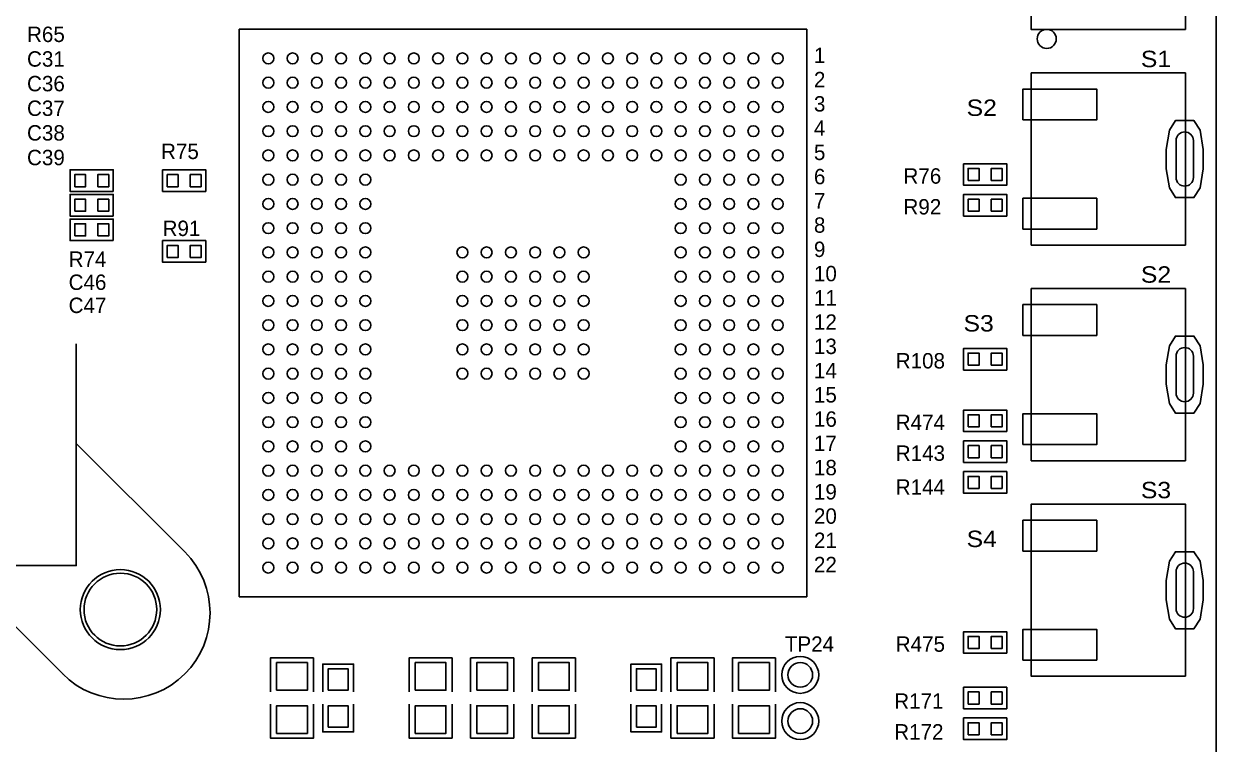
# Model space of a CAD drawing. Extents: x -13981 to 19531, y -9981 to 12034.
# Drawn here: x -3706 to 2100, y 2442 to 5951 of the extents above; entities that cross this region are included whole.
import ezdxf

# ---------------------------------------------------------------- set-up
doc = ezdxf.new("R2010")
doc.units = 0
doc.header["$MEASUREMENT"] = 0
doc.layers.get('0').update_dxf_attribs({"color": 1, "linetype": 'CONTINUOUS'})
doc.layers.add('1', color=3, linetype='CONTINUOUS')

# ---------------------------------------------------------------- blocks, each defined once
blk = doc.blocks.new('FIGURE_CIRCLE')
blk.add_circle((0, 0), 0.5)
blk = doc.blocks.new('FIGURE_SQUARE')
blk.add_lwpolyline([(-0.5, -0.5), (-0.5, 0.5), (0.5, 0.5), (0.5, -0.5)], close=True)
blk = doc.blocks.new('FIGURE_OBLONG')
blk.add_lwpolyline([(-0.5, -0.125), (-0.5, 0.125), (-0.416, 0.375), (-0.25, 0.5), (0.25, 0.5), (0.416, 0.375), (0.5, 0.125), (0.5, -0.125), (0.416, -0.375), (0.25, -0.5), (-0.25, -0.5), (-0.416, -0.375)], close=True)

msp = doc.modelspace()

# ---------------------------------------------------------------- linework, layer by layer
at = {"layer": '1'}
for points in [[(-10500, -2658.0002), (2100, -2658.0002), (2100, 9941.9998), (-10500, 9941.9998)], [(1950, 5922.7078), (1950, 6761.2918), (1200, 6761.2918), (1200, 5922.7078)], [(106.89, 5923.8898), (-2656.89, 5923.8898), (-2656.89, 3160.1098), (106.89, 3160.1098)], [(1950, 4872.7078), (1950, 5711.2918), (1200, 5711.2918), (1200, 4872.7078)], [(-3270, 5134.4998), (-3480, 5134.4998), (-3480, 5239.4998), (-3270, 5239.4998)], [(-3030, 5239.4998), (-2820, 5239.4998), (-2820, 5134.4998), (-3030, 5134.4998)], [(870, 5269.4998), (1080, 5269.4998), (1080, 5164.4998), (870, 5164.4998)], [(-3270, 5014.4998), (-3480, 5014.4998), (-3480, 5119.4998), (-3270, 5119.4998)], [(1080, 5014.4998), (870, 5014.4998), (870, 5119.4998), (1080, 5119.4998)], [(-3270, 4894.4998), (-3480, 4894.4998), (-3480, 4999.4998), (-3270, 4999.4998)], [(-2820, 4789.4998), (-3030, 4789.4998), (-3030, 4894.4998), (-2820, 4894.4998)], [(1950, 3822.7078), (1950, 4661.2918), (1200, 4661.2918), (1200, 3822.7078)], [(1080, 4264.4998), (870, 4264.4998), (870, 4369.4998), (1080, 4369.4998)], [(1080, 3964.4998), (870, 3964.4998), (870, 4069.4998), (1080, 4069.4998)], [(870, 3919.4998), (1080, 3919.4998), (1080, 3814.4998), (870, 3814.4998)], [(870, 3769.4998), (1080, 3769.4998), (1080, 3664.4998), (870, 3664.4998)], [(1950, 2772.7078), (1950, 3611.2918), (1200, 3611.2918), (1200, 2772.7078)], [(1080, 2884.4998), (870, 2884.4998), (870, 2989.4998), (1080, 2989.4998)], [(1080, 2614.4998), (870, 2614.4998), (870, 2719.4998), (1080, 2719.4998)], [(870, 2569.4998), (1080, 2569.4998), (1080, 2464.4998), (870, 2464.4998)]]:
    msp.add_lwpolyline(points, close=True, dxfattribs=at)
for points in [[(1989.048, 5381.9998), (1989.048, 5201.9998, -1), (1905.048, 5201.9998), (1905.048, 5381.9998, -1)], [(1989.048, 4331.9998), (1989.048, 4151.9998, -1), (1905.048, 4151.9998), (1905.048, 4331.9998, -1)], [(1989.048, 3281.9998), (1989.048, 3101.9998, -1), (1905.048, 3101.9998), (1905.048, 3281.9998, -1)], [(165, 2779.4998, 1), (-15, 2779.4998, 1)], [(165, 2554.4998, 1), (-15, 2554.4998, 1)]]:
    msp.add_lwpolyline(points, format="xyb", close=True, dxfattribs=at)
for points in [[(-3450, 4391.9998), (-3450, 3311.9998), (-6120, 3311.9998)], [(-2922.132, 3378.1018), (-3450.339, 3906.3088)], [(-3516.102, 2784.1318), (-4044.309, 3312.3388)], [(-2505, 2696.9998), (-2505, 2861.9998), (-2295, 2861.9998)], [(-2295, 2861.9998), (-2295, 2696.9998)], [(-1830, 2696.9998), (-1830, 2861.9998), (-1620, 2861.9998)], [(-1620, 2861.9998), (-1620, 2696.9998)], [(-1530, 2696.9998), (-1530, 2861.9998), (-1320, 2861.9998)], [(-1320, 2861.9998), (-1320, 2696.9998)], [(-1230, 2696.9998), (-1230, 2861.9998), (-1020, 2861.9998)], [(-1020, 2861.9998), (-1020, 2696.9998)], [(-555, 2696.9998), (-555, 2861.9998), (-345, 2861.9998)], [(-345, 2861.9998), (-345, 2696.9998)], [(-255, 2696.9998), (-255, 2861.9998), (-45, 2861.9998)], [(-45, 2861.9998), (-45, 2696.9998)], [(-2250, 2696.9998), (-2250, 2831.9998), (-2100, 2831.9998), (-2100, 2696.9998)], [(-750, 2696.9998), (-750, 2831.9998), (-600, 2831.9998), (-600, 2696.9998)], [(-2295, 2636.9998), (-2295, 2471.9998), (-2310, 2471.9998), (-2505, 2471.9998), (-2505, 2636.9998)], [(-2100, 2636.9998), (-2100, 2501.9998), (-2250, 2501.9998), (-2250, 2636.9998)], [(-1620, 2636.9998), (-1620, 2471.9998), (-1635, 2471.9998), (-1830, 2471.9998), (-1830, 2636.9998)], [(-1320, 2636.9998), (-1320, 2471.9998), (-1335, 2471.9998), (-1530, 2471.9998), (-1530, 2636.9998)], [(-1020, 2636.9998), (-1020, 2471.9998), (-1035, 2471.9998), (-1230, 2471.9998), (-1230, 2636.9998)], [(-600, 2636.9998), (-600, 2501.9998), (-750, 2501.9998), (-750, 2636.9998)], [(-345, 2636.9998), (-345, 2471.9998), (-360, 2471.9998), (-555, 2471.9998), (-555, 2636.9998)], [(-45, 2636.9998), (-45, 2471.9998), (-60, 2471.9998), (-255, 2471.9998), (-255, 2636.9998)]]:
    msp.add_lwpolyline(points, dxfattribs=at)
for points in [[(-3516.228, 2784.0027, 0.999999), (-2922.0029, 3378.2278)], [(-3516.228, 2784.003, 0.0005), (-3515.634, 2783.409)]]:
    msp.add_lwpolyline(points, format="xyb", dxfattribs=at)

# ---------------------------------------------------------------- block references
for name, p, xscale, yscale in [('FIGURE_CIRCLE', (1275, 5877.2398), 93, 93), ('FIGURE_CIRCLE', (1275, 5877.2398), 93, 93), ('FIGURE_CIRCLE', (-2515.17, 5782.1698), 53.16, 53.16), ('FIGURE_CIRCLE', (-2397.06, 5782.1698), 53.16, 53.16), ('FIGURE_CIRCLE', (-2278.95, 5782.1698), 53.16, 53.16), ('FIGURE_CIRCLE', (-2160.84, 5782.1698), 53.16, 53.16), ('FIGURE_CIRCLE', (-2042.73, 5782.1698), 53.16, 53.16), ('FIGURE_CIRCLE', (-1924.62, 5782.1698), 53.16, 53.16), ('FIGURE_CIRCLE', (-1806.51, 5782.1698), 53.16, 53.16), ('FIGURE_CIRCLE', (-1688.4, 5782.1698), 53.16, 53.16), ('FIGURE_CIRCLE', (-1570.29, 5782.1698), 53.16, 53.16), ('FIGURE_CIRCLE', (-1452.18, 5782.1698), 53.16, 53.16), ('FIGURE_CIRCLE', (-1334.07, 5782.1698), 53.16, 53.16), ('FIGURE_CIRCLE', (-1215.93, 5782.1698), 53.16, 53.16), ('FIGURE_CIRCLE', (-1097.82, 5782.1698), 53.16, 53.16), ('FIGURE_CIRCLE', (-979.71, 5782.1698), 53.16, 53.16), ('FIGURE_CIRCLE', (-861.6, 5782.1698), 53.16, 53.16), ('FIGURE_CIRCLE', (-743.49, 5782.1698), 53.16, 53.16), ('FIGURE_CIRCLE', (-625.38, 5782.1698), 53.16, 53.16), ('FIGURE_CIRCLE', (-507.27, 5782.1698), 53.16, 53.16), ('FIGURE_CIRCLE', (-389.16, 5782.1698), 53.16, 53.16), ('FIGURE_CIRCLE', (-271.05, 5782.1698), 53.16, 53.16), ('FIGURE_CIRCLE', (-152.94, 5782.1698), 53.16, 53.16), ('FIGURE_CIRCLE', (-34.83, 5782.1698), 53.16, 53.16), ('FIGURE_CIRCLE', (-2515.17, 5664.0598), 53.16, 53.16), ('FIGURE_CIRCLE', (-2397.06, 5664.0598), 53.16, 53.16), ('FIGURE_CIRCLE', (-2278.95, 5664.0598), 53.16, 53.16), ('FIGURE_CIRCLE', (-2160.84, 5664.0598), 53.16, 53.16), ('FIGURE_CIRCLE', (-2042.73, 5664.0598), 53.16, 53.16), ('FIGURE_CIRCLE', (-1924.62, 5664.0598), 53.16, 53.16), ('FIGURE_CIRCLE', (-1806.51, 5664.0598), 53.16, 53.16), ('FIGURE_CIRCLE', (-1688.4, 5664.0598), 53.16, 53.16), ('FIGURE_CIRCLE', (-1570.29, 5664.0598), 53.16, 53.16), ('FIGURE_CIRCLE', (-1452.18, 5664.0598), 53.16, 53.16), ('FIGURE_CIRCLE', (-1334.07, 5664.0598), 53.16, 53.16), ('FIGURE_CIRCLE', (-1215.93, 5664.0598), 53.16, 53.16), ('FIGURE_CIRCLE', (-1097.82, 5664.0598), 53.16, 53.16), ('FIGURE_CIRCLE', (-979.71, 5664.0598), 53.16, 53.16), ('FIGURE_CIRCLE', (-861.6, 5664.0598), 53.16, 53.16), ('FIGURE_CIRCLE', (-743.49, 5664.0598), 53.16, 53.16), ('FIGURE_CIRCLE', (-625.38, 5664.0598), 53.16, 53.16), ('FIGURE_CIRCLE', (-507.27, 5664.0598), 53.16, 53.16), ('FIGURE_CIRCLE', (-389.16, 5664.0598), 53.16, 53.16), ('FIGURE_CIRCLE', (-271.05, 5664.0598), 53.16, 53.16), ('FIGURE_CIRCLE', (-152.94, 5664.0598), 53.16, 53.16), ('FIGURE_CIRCLE', (-34.83, 5664.0598), 53.16, 53.16), ('FIGURE_SQUARE', (1338.78, 5557.7488), 360, 150), ('FIGURE_CIRCLE', (-2515.17, 5545.9498), 53.16, 53.16), ('FIGURE_CIRCLE', (-2397.06, 5545.9498), 53.16, 53.16), ('FIGURE_CIRCLE', (-2278.95, 5545.9498), 53.16, 53.16), ('FIGURE_CIRCLE', (-2160.84, 5545.9498), 53.16, 53.16), ('FIGURE_CIRCLE', (-2042.73, 5545.9498), 53.16, 53.16), ('FIGURE_CIRCLE', (-1924.62, 5545.9498), 53.16, 53.16), ('FIGURE_CIRCLE', (-1806.51, 5545.9498), 53.16, 53.16), ('FIGURE_CIRCLE', (-1688.4, 5545.9498), 53.16, 53.16), ('FIGURE_CIRCLE', (-1570.29, 5545.9498), 53.16, 53.16), ('FIGURE_CIRCLE', (-1452.18, 5545.9498), 53.16, 53.16), ('FIGURE_CIRCLE', (-1334.07, 5545.9498), 53.16, 53.16), ('FIGURE_CIRCLE', (-1215.93, 5545.9498), 53.16, 53.16), ('FIGURE_CIRCLE', (-1097.82, 5545.9498), 53.16, 53.16), ('FIGURE_CIRCLE', (-979.71, 5545.9498), 53.16, 53.16), ('FIGURE_CIRCLE', (-861.6, 5545.9498), 53.16, 53.16), ('FIGURE_CIRCLE', (-743.49, 5545.9498), 53.16, 53.16), ('FIGURE_CIRCLE', (-625.38, 5545.9498), 53.16, 53.16), ('FIGURE_CIRCLE', (-507.27, 5545.9498), 53.16, 53.16), ('FIGURE_CIRCLE', (-389.16, 5545.9498), 53.16, 53.16), ('FIGURE_CIRCLE', (-271.05, 5545.9498), 53.16, 53.16), ('FIGURE_CIRCLE', (-152.94, 5545.9498), 53.16, 53.16), ('FIGURE_CIRCLE', (-34.83, 5545.9498), 53.16, 53.16), ('FIGURE_OBLONG', (1947.048, 5291.9998), 180, 375), ('FIGURE_CIRCLE', (-2515.17, 5427.8398), 53.16, 53.16), ('FIGURE_CIRCLE', (-2397.06, 5427.8398), 53.16, 53.16), ('FIGURE_CIRCLE', (-2278.95, 5427.8398), 53.16, 53.16), ('FIGURE_CIRCLE', (-2160.84, 5427.8398), 53.16, 53.16), ('FIGURE_CIRCLE', (-2042.73, 5427.8398), 53.16, 53.16), ('FIGURE_CIRCLE', (-1924.62, 5427.8398), 53.16, 53.16), ('FIGURE_CIRCLE', (-1806.51, 5427.8398), 53.16, 53.16), ('FIGURE_CIRCLE', (-1688.4, 5427.8398), 53.16, 53.16), ('FIGURE_CIRCLE', (-1570.29, 5427.8398), 53.16, 53.16), ('FIGURE_CIRCLE', (-1452.18, 5427.8398), 53.16, 53.16), ('FIGURE_CIRCLE', (-1334.07, 5427.8398), 53.16, 53.16), ('FIGURE_CIRCLE', (-1215.93, 5427.8398), 53.16, 53.16), ('FIGURE_CIRCLE', (-1097.82, 5427.8398), 53.16, 53.16), ('FIGURE_CIRCLE', (-979.71, 5427.8398), 53.16, 53.16), ('FIGURE_CIRCLE', (-861.6, 5427.8398), 53.16, 53.16), ('FIGURE_CIRCLE', (-743.49, 5427.8398), 53.16, 53.16), ('FIGURE_CIRCLE', (-625.38, 5427.8398), 53.16, 53.16), ('FIGURE_CIRCLE', (-507.27, 5427.8398), 53.16, 53.16), ('FIGURE_CIRCLE', (-389.16, 5427.8398), 53.16, 53.16), ('FIGURE_CIRCLE', (-271.05, 5427.8398), 53.16, 53.16), ('FIGURE_CIRCLE', (-152.94, 5427.8398), 53.16, 53.16), ('FIGURE_CIRCLE', (-34.83, 5427.8398), 53.16, 53.16), ('FIGURE_CIRCLE', (-2515.17, 5309.7298), 53.16, 53.16), ('FIGURE_CIRCLE', (-2397.06, 5309.7298), 53.16, 53.16), ('FIGURE_CIRCLE', (-2278.95, 5309.7298), 53.16, 53.16), ('FIGURE_CIRCLE', (-2160.84, 5309.7298), 53.16, 53.16), ('FIGURE_CIRCLE', (-2042.73, 5309.7298), 53.16, 53.16), ('FIGURE_CIRCLE', (-1924.62, 5309.7298), 53.16, 53.16), ('FIGURE_CIRCLE', (-1806.51, 5309.7298), 53.16, 53.16), ('FIGURE_CIRCLE', (-1688.4, 5309.7298), 53.16, 53.16), ('FIGURE_CIRCLE', (-1570.29, 5309.7298), 53.16, 53.16), ('FIGURE_CIRCLE', (-1452.18, 5309.7298), 53.16, 53.16), ('FIGURE_CIRCLE', (-1334.07, 5309.7298), 53.16, 53.16), ('FIGURE_CIRCLE', (-1215.93, 5309.7298), 53.16, 53.16), ('FIGURE_CIRCLE', (-1097.82, 5309.7298), 53.16, 53.16), ('FIGURE_CIRCLE', (-979.71, 5309.7298), 53.16, 53.16), ('FIGURE_CIRCLE', (-861.6, 5309.7298), 53.16, 53.16), ('FIGURE_CIRCLE', (-743.49, 5309.7298), 53.16, 53.16), ('FIGURE_CIRCLE', (-625.38, 5309.7298), 53.16, 53.16), ('FIGURE_CIRCLE', (-507.27, 5309.7298), 53.16, 53.16), ('FIGURE_CIRCLE', (-389.16, 5309.7298), 53.16, 53.16), ('FIGURE_CIRCLE', (-271.05, 5309.7298), 53.16, 53.16), ('FIGURE_CIRCLE', (-152.94, 5309.7298), 53.16, 53.16), ('FIGURE_CIRCLE', (-34.83, 5309.7298), 53.16, 53.16), ('FIGURE_SQUARE', (918.9, 5216.9998), 53.16, 59.07), ('FIGURE_SQUARE', (1031.1, 5216.9998), 53.16, 59.07), ('FIGURE_SQUARE', (-3431.1, 5186.9998), 53.16, 59.07), ('FIGURE_SQUARE', (-3318.9, 5186.9998), 53.16, 59.07), ('FIGURE_SQUARE', (-2981.1, 5186.9998), 53.16, 59.07), ('FIGURE_SQUARE', (-2868.9, 5186.9998), 53.16, 59.07), ('FIGURE_CIRCLE', (-2515.17, 5191.6198), 53.16, 53.16), ('FIGURE_CIRCLE', (-2397.06, 5191.6198), 53.16, 53.16), ('FIGURE_CIRCLE', (-2278.95, 5191.6198), 53.16, 53.16), ('FIGURE_CIRCLE', (-2160.84, 5191.6198), 53.16, 53.16), ('FIGURE_CIRCLE', (-2042.73, 5191.6198), 53.16, 53.16), ('FIGURE_CIRCLE', (-507.27, 5191.6198), 53.16, 53.16), ('FIGURE_CIRCLE', (-389.16, 5191.6198), 53.16, 53.16), ('FIGURE_CIRCLE', (-271.05, 5191.6198), 53.16, 53.16), ('FIGURE_CIRCLE', (-152.94, 5191.6198), 53.16, 53.16), ('FIGURE_CIRCLE', (-34.83, 5191.6198), 53.16, 53.16), ('FIGURE_SQUARE', (-3431.1, 5066.9998), 53.16, 59.07), ('FIGURE_SQUARE', (-3318.9, 5066.9998), 53.16, 59.07), ('FIGURE_CIRCLE', (-2515.17, 5073.5098), 53.16, 53.16), ('FIGURE_CIRCLE', (-2397.06, 5073.5098), 53.16, 53.16), ('FIGURE_CIRCLE', (-2278.95, 5073.5098), 53.16, 53.16), ('FIGURE_CIRCLE', (-2160.84, 5073.5098), 53.16, 53.16), ('FIGURE_CIRCLE', (-2042.73, 5073.5098), 53.16, 53.16), ('FIGURE_CIRCLE', (-507.27, 5073.5098), 53.16, 53.16), ('FIGURE_CIRCLE', (-389.16, 5073.5098), 53.16, 53.16), ('FIGURE_CIRCLE', (-271.05, 5073.5098), 53.16, 53.16), ('FIGURE_CIRCLE', (-152.94, 5073.5098), 53.16, 53.16), ('FIGURE_CIRCLE', (-34.83, 5073.5098), 53.16, 53.16), ('FIGURE_SQUARE', (918.9, 5066.9998), 53.16, 59.07), ('FIGURE_SQUARE', (1031.1, 5066.9998), 53.16, 59.07), ('FIGURE_SQUARE', (1338.78, 5026.2508), 360, 150), ('FIGURE_SQUARE', (-3431.1, 4946.9998), 53.16, 59.07), ('FIGURE_SQUARE', (-3318.9, 4946.9998), 53.16, 59.07), ('FIGURE_CIRCLE', (-2515.17, 4955.3998), 53.16, 53.16), ('FIGURE_CIRCLE', (-2397.06, 4955.3998), 53.16, 53.16), ('FIGURE_CIRCLE', (-2278.95, 4955.3998), 53.16, 53.16), ('FIGURE_CIRCLE', (-2160.84, 4955.3998), 53.16, 53.16), ('FIGURE_CIRCLE', (-2042.73, 4955.3998), 53.16, 53.16), ('FIGURE_CIRCLE', (-507.27, 4955.3998), 53.16, 53.16), ('FIGURE_CIRCLE', (-389.16, 4955.3998), 53.16, 53.16), ('FIGURE_CIRCLE', (-271.05, 4955.3998), 53.16, 53.16), ('FIGURE_CIRCLE', (-152.94, 4955.3998), 53.16, 53.16), ('FIGURE_CIRCLE', (-34.83, 4955.3998), 53.16, 53.16), ('FIGURE_SQUARE', (-2981.1, 4841.9998), 53.16, 59.07), ('FIGURE_SQUARE', (-2868.9, 4841.9998), 53.16, 59.07), ('FIGURE_CIRCLE', (-2515.17, 4837.2898), 53.16, 53.16), ('FIGURE_CIRCLE', (-2397.06, 4837.2898), 53.16, 53.16), ('FIGURE_CIRCLE', (-2278.95, 4837.2898), 53.16, 53.16), ('FIGURE_CIRCLE', (-2160.84, 4837.2898), 53.16, 53.16), ('FIGURE_CIRCLE', (-2042.73, 4837.2898), 53.16, 53.16), ('FIGURE_CIRCLE', (-1570.29, 4837.2898), 53.16, 53.16), ('FIGURE_CIRCLE', (-1452.18, 4837.2898), 53.16, 53.16), ('FIGURE_CIRCLE', (-1334.07, 4837.2898), 53.16, 53.16), ('FIGURE_CIRCLE', (-1215.93, 4837.2898), 53.16, 53.16), ('FIGURE_CIRCLE', (-1097.82, 4837.2898), 53.16, 53.16), ('FIGURE_CIRCLE', (-979.71, 4837.2898), 53.16, 53.16), ('FIGURE_CIRCLE', (-507.27, 4837.2898), 53.16, 53.16), ('FIGURE_CIRCLE', (-389.16, 4837.2898), 53.16, 53.16), ('FIGURE_CIRCLE', (-271.05, 4837.2898), 53.16, 53.16), ('FIGURE_CIRCLE', (-152.94, 4837.2898), 53.16, 53.16), ('FIGURE_CIRCLE', (-34.83, 4837.2898), 53.16, 53.16), ('FIGURE_CIRCLE', (-2515.17, 4719.1798), 53.16, 53.16), ('FIGURE_CIRCLE', (-2397.06, 4719.1798), 53.16, 53.16), ('FIGURE_CIRCLE', (-2278.95, 4719.1798), 53.16, 53.16), ('FIGURE_CIRCLE', (-2160.84, 4719.1798), 53.16, 53.16), ('FIGURE_CIRCLE', (-2042.73, 4719.1798), 53.16, 53.16), ('FIGURE_CIRCLE', (-1570.29, 4719.1798), 53.16, 53.16), ('FIGURE_CIRCLE', (-1452.18, 4719.1798), 53.16, 53.16), ('FIGURE_CIRCLE', (-1334.07, 4719.1798), 53.16, 53.16), ('FIGURE_CIRCLE', (-1215.93, 4719.1798), 53.16, 53.16), ('FIGURE_CIRCLE', (-1097.82, 4719.1798), 53.16, 53.16), ('FIGURE_CIRCLE', (-979.71, 4719.1798), 53.16, 53.16), ('FIGURE_CIRCLE', (-507.27, 4719.1798), 53.16, 53.16), ('FIGURE_CIRCLE', (-389.16, 4719.1798), 53.16, 53.16), ('FIGURE_CIRCLE', (-271.05, 4719.1798), 53.16, 53.16), ('FIGURE_CIRCLE', (-152.94, 4719.1798), 53.16, 53.16), ('FIGURE_CIRCLE', (-34.83, 4719.1798), 53.16, 53.16), ('FIGURE_CIRCLE', (-2515.17, 4601.0698), 53.16, 53.16), ('FIGURE_CIRCLE', (-2397.06, 4601.0698), 53.16, 53.16), ('FIGURE_CIRCLE', (-2278.95, 4601.0698), 53.16, 53.16), ('FIGURE_CIRCLE', (-2160.84, 4601.0698), 53.16, 53.16), ('FIGURE_CIRCLE', (-2042.73, 4601.0698), 53.16, 53.16), ('FIGURE_CIRCLE', (-1570.29, 4601.0698), 53.16, 53.16), ('FIGURE_CIRCLE', (-1452.18, 4601.0698), 53.16, 53.16), ('FIGURE_CIRCLE', (-1334.07, 4601.0698), 53.16, 53.16), ('FIGURE_CIRCLE', (-1215.93, 4601.0698), 53.16, 53.16), ('FIGURE_CIRCLE', (-1097.82, 4601.0698), 53.16, 53.16), ('FIGURE_CIRCLE', (-979.71, 4601.0698), 53.16, 53.16), ('FIGURE_CIRCLE', (-507.27, 4601.0698), 53.16, 53.16), ('FIGURE_CIRCLE', (-389.16, 4601.0698), 53.16, 53.16), ('FIGURE_CIRCLE', (-271.05, 4601.0698), 53.16, 53.16), ('FIGURE_CIRCLE', (-152.94, 4601.0698), 53.16, 53.16), ('FIGURE_CIRCLE', (-34.83, 4601.0698), 53.16, 53.16), ('FIGURE_SQUARE', (1338.78, 4507.7488), 360, 150), ('FIGURE_CIRCLE', (-2515.17, 4482.9298), 53.16, 53.16), ('FIGURE_CIRCLE', (-2397.06, 4482.9298), 53.16, 53.16), ('FIGURE_CIRCLE', (-2278.95, 4482.9298), 53.16, 53.16), ('FIGURE_CIRCLE', (-2160.84, 4482.9298), 53.16, 53.16), ('FIGURE_CIRCLE', (-2042.73, 4482.9298), 53.16, 53.16), ('FIGURE_CIRCLE', (-1570.29, 4482.9298), 53.16, 53.16), ('FIGURE_CIRCLE', (-1452.18, 4482.9298), 53.16, 53.16), ('FIGURE_CIRCLE', (-1334.07, 4482.9298), 53.16, 53.16), ('FIGURE_CIRCLE', (-1215.93, 4482.9298), 53.16, 53.16), ('FIGURE_CIRCLE', (-1097.82, 4482.9298), 53.16, 53.16), ('FIGURE_CIRCLE', (-979.71, 4482.9298), 53.16, 53.16), ('FIGURE_CIRCLE', (-507.27, 4482.9298), 53.16, 53.16), ('FIGURE_CIRCLE', (-389.16, 4482.9298), 53.16, 53.16), ('FIGURE_CIRCLE', (-271.05, 4482.9298), 53.16, 53.16), ('FIGURE_CIRCLE', (-152.94, 4482.9298), 53.16, 53.16), ('FIGURE_CIRCLE', (-34.83, 4482.9298), 53.16, 53.16), ('FIGURE_OBLONG', (1947.048, 4241.9998), 180, 375), ('FIGURE_CIRCLE', (-2515.17, 4364.8198), 53.16, 53.16), ('FIGURE_CIRCLE', (-2397.06, 4364.8198), 53.16, 53.16), ('FIGURE_CIRCLE', (-2278.95, 4364.8198), 53.16, 53.16), ('FIGURE_CIRCLE', (-2160.84, 4364.8198), 53.16, 53.16), ('FIGURE_CIRCLE', (-2042.73, 4364.8198), 53.16, 53.16), ('FIGURE_CIRCLE', (-1570.29, 4364.8198), 53.16, 53.16), ('FIGURE_CIRCLE', (-1452.18, 4364.8198), 53.16, 53.16), ('FIGURE_CIRCLE', (-1334.07, 4364.8198), 53.16, 53.16), ('FIGURE_CIRCLE', (-1215.93, 4364.8198), 53.16, 53.16), ('FIGURE_CIRCLE', (-1097.82, 4364.8198), 53.16, 53.16), ('FIGURE_CIRCLE', (-979.71, 4364.8198), 53.16, 53.16), ('FIGURE_CIRCLE', (-507.27, 4364.8198), 53.16, 53.16), ('FIGURE_CIRCLE', (-389.16, 4364.8198), 53.16, 53.16), ('FIGURE_CIRCLE', (-271.05, 4364.8198), 53.16, 53.16), ('FIGURE_CIRCLE', (-152.94, 4364.8198), 53.16, 53.16), ('FIGURE_CIRCLE', (-34.83, 4364.8198), 53.16, 53.16), ('FIGURE_SQUARE', (918.9, 4316.9998), 53.16, 59.07), ('FIGURE_SQUARE', (1031.1, 4316.9998), 53.16, 59.07), ('FIGURE_CIRCLE', (-2515.17, 4246.7098), 53.16, 53.16), ('FIGURE_CIRCLE', (-2397.06, 4246.7098), 53.16, 53.16), ('FIGURE_CIRCLE', (-2278.95, 4246.7098), 53.16, 53.16), ('FIGURE_CIRCLE', (-2160.84, 4246.7098), 53.16, 53.16), ('FIGURE_CIRCLE', (-2042.73, 4246.7098), 53.16, 53.16), ('FIGURE_CIRCLE', (-1570.29, 4246.7098), 53.16, 53.16), ('FIGURE_CIRCLE', (-1452.18, 4246.7098), 53.16, 53.16), ('FIGURE_CIRCLE', (-1334.07, 4246.7098), 53.16, 53.16), ('FIGURE_CIRCLE', (-1215.93, 4246.7098), 53.16, 53.16), ('FIGURE_CIRCLE', (-1097.82, 4246.7098), 53.16, 53.16), ('FIGURE_CIRCLE', (-979.71, 4246.7098), 53.16, 53.16), ('FIGURE_CIRCLE', (-507.27, 4246.7098), 53.16, 53.16), ('FIGURE_CIRCLE', (-389.16, 4246.7098), 53.16, 53.16), ('FIGURE_CIRCLE', (-271.05, 4246.7098), 53.16, 53.16), ('FIGURE_CIRCLE', (-152.94, 4246.7098), 53.16, 53.16), ('FIGURE_CIRCLE', (-34.83, 4246.7098), 53.16, 53.16), ('FIGURE_CIRCLE', (-2515.17, 4128.5998), 53.16, 53.16), ('FIGURE_CIRCLE', (-2397.06, 4128.5998), 53.16, 53.16), ('FIGURE_CIRCLE', (-2278.95, 4128.5998), 53.16, 53.16), ('FIGURE_CIRCLE', (-2160.84, 4128.5998), 53.16, 53.16), ('FIGURE_CIRCLE', (-2042.73, 4128.5998), 53.16, 53.16), ('FIGURE_CIRCLE', (-507.27, 4128.5998), 53.16, 53.16), ('FIGURE_CIRCLE', (-389.16, 4128.5998), 53.16, 53.16), ('FIGURE_CIRCLE', (-271.05, 4128.5998), 53.16, 53.16), ('FIGURE_CIRCLE', (-152.94, 4128.5998), 53.16, 53.16), ('FIGURE_CIRCLE', (-34.83, 4128.5998), 53.16, 53.16), ('FIGURE_CIRCLE', (-2515.17, 4010.4898), 53.16, 53.16), ('FIGURE_CIRCLE', (-2397.06, 4010.4898), 53.16, 53.16), ('FIGURE_CIRCLE', (-2278.95, 4010.4898), 53.16, 53.16), ('FIGURE_CIRCLE', (-2160.84, 4010.4898), 53.16, 53.16), ('FIGURE_CIRCLE', (-2042.73, 4010.4898), 53.16, 53.16), ('FIGURE_CIRCLE', (-507.27, 4010.4898), 53.16, 53.16), ('FIGURE_CIRCLE', (-389.16, 4010.4898), 53.16, 53.16), ('FIGURE_CIRCLE', (-271.05, 4010.4898), 53.16, 53.16), ('FIGURE_CIRCLE', (-152.94, 4010.4898), 53.16, 53.16), ('FIGURE_CIRCLE', (-34.83, 4010.4898), 53.16, 53.16), ('FIGURE_SQUARE', (918.9, 4016.9998), 53.16, 59.07), ('FIGURE_SQUARE', (1031.1, 4016.9998), 53.16, 59.07), ('FIGURE_SQUARE', (1338.78, 3976.2508), 360, 150), ('FIGURE_CIRCLE', (-2515.17, 3892.3798), 53.16, 53.16), ('FIGURE_CIRCLE', (-2397.06, 3892.3798), 53.16, 53.16), ('FIGURE_CIRCLE', (-2278.95, 3892.3798), 53.16, 53.16), ('FIGURE_CIRCLE', (-2160.84, 3892.3798), 53.16, 53.16), ('FIGURE_CIRCLE', (-2042.73, 3892.3798), 53.16, 53.16), ('FIGURE_CIRCLE', (-507.27, 3892.3798), 53.16, 53.16), ('FIGURE_CIRCLE', (-389.16, 3892.3798), 53.16, 53.16), ('FIGURE_CIRCLE', (-271.05, 3892.3798), 53.16, 53.16), ('FIGURE_CIRCLE', (-152.94, 3892.3798), 53.16, 53.16), ('FIGURE_CIRCLE', (-34.83, 3892.3798), 53.16, 53.16), ('FIGURE_SQUARE', (918.9, 3866.9998), 53.16, 59.07), ('FIGURE_SQUARE', (1031.1, 3866.9998), 53.16, 59.07), ('FIGURE_CIRCLE', (-2515.17, 3774.2698), 53.16, 53.16), ('FIGURE_CIRCLE', (-2397.06, 3774.2698), 53.16, 53.16), ('FIGURE_CIRCLE', (-2278.95, 3774.2698), 53.16, 53.16), ('FIGURE_CIRCLE', (-2160.84, 3774.2698), 53.16, 53.16), ('FIGURE_CIRCLE', (-2042.73, 3774.2698), 53.16, 53.16), ('FIGURE_CIRCLE', (-1924.62, 3774.2698), 53.16, 53.16), ('FIGURE_CIRCLE', (-1806.51, 3774.2698), 53.16, 53.16), ('FIGURE_CIRCLE', (-1688.4, 3774.2698), 53.16, 53.16), ('FIGURE_CIRCLE', (-1570.29, 3774.2698), 53.16, 53.16), ('FIGURE_CIRCLE', (-1452.18, 3774.2698), 53.16, 53.16), ('FIGURE_CIRCLE', (-1334.07, 3774.2698), 53.16, 53.16), ('FIGURE_CIRCLE', (-1215.93, 3774.2698), 53.16, 53.16), ('FIGURE_CIRCLE', (-1097.82, 3774.2698), 53.16, 53.16), ('FIGURE_CIRCLE', (-979.71, 3774.2698), 53.16, 53.16), ('FIGURE_CIRCLE', (-861.6, 3774.2698), 53.16, 53.16), ('FIGURE_CIRCLE', (-743.49, 3774.2698), 53.16, 53.16), ('FIGURE_CIRCLE', (-625.38, 3774.2698), 53.16, 53.16), ('FIGURE_CIRCLE', (-507.27, 3774.2698), 53.16, 53.16), ('FIGURE_CIRCLE', (-389.16, 3774.2698), 53.16, 53.16), ('FIGURE_CIRCLE', (-271.05, 3774.2698), 53.16, 53.16), ('FIGURE_CIRCLE', (-152.94, 3774.2698), 53.16, 53.16), ('FIGURE_CIRCLE', (-34.83, 3774.2698), 53.16, 53.16), ('FIGURE_SQUARE', (918.9, 3716.9998), 53.16, 59.07), ('FIGURE_SQUARE', (1031.1, 3716.9998), 53.16, 59.07), ('FIGURE_CIRCLE', (-2515.17, 3656.1598), 53.16, 53.16), ('FIGURE_CIRCLE', (-2397.06, 3656.1598), 53.16, 53.16), ('FIGURE_CIRCLE', (-2278.95, 3656.1598), 53.16, 53.16), ('FIGURE_CIRCLE', (-2160.84, 3656.1598), 53.16, 53.16), ('FIGURE_CIRCLE', (-2042.73, 3656.1598), 53.16, 53.16), ('FIGURE_CIRCLE', (-1924.62, 3656.1598), 53.16, 53.16), ('FIGURE_CIRCLE', (-1806.51, 3656.1598), 53.16, 53.16), ('FIGURE_CIRCLE', (-1688.4, 3656.1598), 53.16, 53.16), ('FIGURE_CIRCLE', (-1570.29, 3656.1598), 53.16, 53.16), ('FIGURE_CIRCLE', (-1452.18, 3656.1598), 53.16, 53.16), ('FIGURE_CIRCLE', (-1334.07, 3656.1598), 53.16, 53.16), ('FIGURE_CIRCLE', (-1215.93, 3656.1598), 53.16, 53.16), ('FIGURE_CIRCLE', (-1097.82, 3656.1598), 53.16, 53.16), ('FIGURE_CIRCLE', (-979.71, 3656.1598), 53.16, 53.16), ('FIGURE_CIRCLE', (-861.6, 3656.1598), 53.16, 53.16), ('FIGURE_CIRCLE', (-743.49, 3656.1598), 53.16, 53.16), ('FIGURE_CIRCLE', (-625.38, 3656.1598), 53.16, 53.16), ('FIGURE_CIRCLE', (-507.27, 3656.1598), 53.16, 53.16), ('FIGURE_CIRCLE', (-389.16, 3656.1598), 53.16, 53.16), ('FIGURE_CIRCLE', (-271.05, 3656.1598), 53.16, 53.16), ('FIGURE_CIRCLE', (-152.94, 3656.1598), 53.16, 53.16), ('FIGURE_CIRCLE', (-34.83, 3656.1598), 53.16, 53.16), ('FIGURE_CIRCLE', (-2515.17, 3538.0498), 53.16, 53.16), ('FIGURE_CIRCLE', (-2397.06, 3538.0498), 53.16, 53.16), ('FIGURE_CIRCLE', (-2278.95, 3538.0498), 53.16, 53.16), ('FIGURE_CIRCLE', (-2160.84, 3538.0498), 53.16, 53.16), ('FIGURE_CIRCLE', (-2042.73, 3538.0498), 53.16, 53.16), ('FIGURE_CIRCLE', (-1924.62, 3538.0498), 53.16, 53.16), ('FIGURE_CIRCLE', (-1806.51, 3538.0498), 53.16, 53.16), ('FIGURE_CIRCLE', (-1688.4, 3538.0498), 53.16, 53.16), ('FIGURE_CIRCLE', (-1570.29, 3538.0498), 53.16, 53.16), ('FIGURE_CIRCLE', (-1452.18, 3538.0498), 53.16, 53.16), ('FIGURE_CIRCLE', (-1334.07, 3538.0498), 53.16, 53.16), ('FIGURE_CIRCLE', (-1215.93, 3538.0498), 53.16, 53.16), ('FIGURE_CIRCLE', (-1097.82, 3538.0498), 53.16, 53.16), ('FIGURE_CIRCLE', (-979.71, 3538.0498), 53.16, 53.16), ('FIGURE_CIRCLE', (-861.6, 3538.0498), 53.16, 53.16), ('FIGURE_CIRCLE', (-743.49, 3538.0498), 53.16, 53.16), ('FIGURE_CIRCLE', (-625.38, 3538.0498), 53.16, 53.16), ('FIGURE_CIRCLE', (-507.27, 3538.0498), 53.16, 53.16), ('FIGURE_CIRCLE', (-389.16, 3538.0498), 53.16, 53.16), ('FIGURE_CIRCLE', (-271.05, 3538.0498), 53.16, 53.16), ('FIGURE_CIRCLE', (-152.94, 3538.0498), 53.16, 53.16), ('FIGURE_CIRCLE', (-34.83, 3538.0498), 53.16, 53.16), ('FIGURE_SQUARE', (1338.78, 3457.7488), 360, 150), ('FIGURE_CIRCLE', (-2515.17, 3419.9398), 53.16, 53.16), ('FIGURE_CIRCLE', (-2397.06, 3419.9398), 53.16, 53.16), ('FIGURE_CIRCLE', (-2278.95, 3419.9398), 53.16, 53.16), ('FIGURE_CIRCLE', (-2160.84, 3419.9398), 53.16, 53.16), ('FIGURE_CIRCLE', (-2042.73, 3419.9398), 53.16, 53.16), ('FIGURE_CIRCLE', (-1924.62, 3419.9398), 53.16, 53.16), ('FIGURE_CIRCLE', (-1806.51, 3419.9398), 53.16, 53.16), ('FIGURE_CIRCLE', (-1688.4, 3419.9398), 53.16, 53.16), ('FIGURE_CIRCLE', (-1570.29, 3419.9398), 53.16, 53.16), ('FIGURE_CIRCLE', (-1452.18, 3419.9398), 53.16, 53.16), ('FIGURE_CIRCLE', (-1334.07, 3419.9398), 53.16, 53.16), ('FIGURE_CIRCLE', (-1215.93, 3419.9398), 53.16, 53.16), ('FIGURE_CIRCLE', (-1097.82, 3419.9398), 53.16, 53.16), ('FIGURE_CIRCLE', (-979.71, 3419.9398), 53.16, 53.16), ('FIGURE_CIRCLE', (-861.6, 3419.9398), 53.16, 53.16), ('FIGURE_CIRCLE', (-743.49, 3419.9398), 53.16, 53.16), ('FIGURE_CIRCLE', (-625.38, 3419.9398), 53.16, 53.16), ('FIGURE_CIRCLE', (-507.27, 3419.9398), 53.16, 53.16), ('FIGURE_CIRCLE', (-389.16, 3419.9398), 53.16, 53.16), ('FIGURE_CIRCLE', (-271.05, 3419.9398), 53.16, 53.16), ('FIGURE_CIRCLE', (-152.94, 3419.9398), 53.16, 53.16), ('FIGURE_CIRCLE', (-34.83, 3419.9398), 53.16, 53.16), ('FIGURE_OBLONG', (1947.048, 3191.9998), 180, 375), ('FIGURE_CIRCLE', (-2515.17, 3301.8298), 53.16, 53.16), ('FIGURE_CIRCLE', (-2397.06, 3301.8298), 53.16, 53.16), ('FIGURE_CIRCLE', (-2278.95, 3301.8298), 53.16, 53.16), ('FIGURE_CIRCLE', (-2160.84, 3301.8298), 53.16, 53.16), ('FIGURE_CIRCLE', (-2042.73, 3301.8298), 53.16, 53.16), ('FIGURE_CIRCLE', (-1924.62, 3301.8298), 53.16, 53.16), ('FIGURE_CIRCLE', (-1806.51, 3301.8298), 53.16, 53.16), ('FIGURE_CIRCLE', (-1688.4, 3301.8298), 53.16, 53.16), ('FIGURE_CIRCLE', (-1570.29, 3301.8298), 53.16, 53.16), ('FIGURE_CIRCLE', (-1452.18, 3301.8298), 53.16, 53.16), ('FIGURE_CIRCLE', (-1334.07, 3301.8298), 53.16, 53.16), ('FIGURE_CIRCLE', (-1215.93, 3301.8298), 53.16, 53.16), ('FIGURE_CIRCLE', (-1097.82, 3301.8298), 53.16, 53.16), ('FIGURE_CIRCLE', (-979.71, 3301.8298), 53.16, 53.16), ('FIGURE_CIRCLE', (-861.6, 3301.8298), 53.16, 53.16), ('FIGURE_CIRCLE', (-743.49, 3301.8298), 53.16, 53.16), ('FIGURE_CIRCLE', (-625.38, 3301.8298), 53.16, 53.16), ('FIGURE_CIRCLE', (-507.27, 3301.8298), 53.16, 53.16), ('FIGURE_CIRCLE', (-389.16, 3301.8298), 53.16, 53.16), ('FIGURE_CIRCLE', (-271.05, 3301.8298), 53.16, 53.16), ('FIGURE_CIRCLE', (-152.94, 3301.8298), 53.16, 53.16), ('FIGURE_CIRCLE', (-34.83, 3301.8298), 53.16, 53.16), ('FIGURE_CIRCLE', (-3235.5, 3097.4998), 390, 390), ('FIGURE_CIRCLE', (-3235.5, 3097.4998), 354, 354), ('FIGURE_SQUARE', (918.9, 2936.9998), 53.16, 59.07), ('FIGURE_SQUARE', (1031.1, 2936.9998), 53.16, 59.07), ('FIGURE_SQUARE', (1338.78, 2926.2508), 360, 150), ('FIGURE_SQUARE', (-2400, 2771.9998), 150, 135), ('FIGURE_SQUARE', (-2175, 2756.9998), 96, 105), ('FIGURE_SQUARE', (-1725, 2771.9998), 150, 135), ('FIGURE_SQUARE', (-1425, 2771.9998), 150, 135), ('FIGURE_SQUARE', (-1125, 2771.9998), 150, 135), ('FIGURE_SQUARE', (-675, 2756.9998), 96, 105), ('FIGURE_SQUARE', (-450, 2771.9998), 150, 135), ('FIGURE_SQUARE', (-150, 2771.9998), 150, 135), ('FIGURE_CIRCLE', (75, 2779.4998), 120, 120), ('FIGURE_SQUARE', (918.9, 2666.9998), 53.16, 59.07), ('FIGURE_SQUARE', (1031.1, 2666.9998), 53.16, 59.07), ('FIGURE_SQUARE', (-2400, 2561.9998), 150, 135), ('FIGURE_SQUARE', (-2175, 2576.9998), 96, 105), ('FIGURE_SQUARE', (-1725, 2561.9998), 150, 135), ('FIGURE_SQUARE', (-1425, 2561.9998), 150, 135), ('FIGURE_SQUARE', (-1125, 2561.9998), 150, 135), ('FIGURE_SQUARE', (-675, 2576.9998), 96, 105), ('FIGURE_SQUARE', (-450, 2561.9998), 150, 135), ('FIGURE_SQUARE', (-150, 2561.9998), 150, 135), ('FIGURE_CIRCLE', (75, 2554.4998), 120, 120), ('FIGURE_SQUARE', (918.9, 2516.9998), 53.16, 59.07), ('FIGURE_SQUARE', (1031.1, 2516.9998), 53.16, 59.07)]:
    msp.add_blockref(name, p, dxfattribs=dict(at, xscale=xscale, yscale=yscale))

# ---------------------------------------------------------------- texts
for s, p in [('R65', (-3690, 5861.9998)), ('C31', (-3690, 5741.9998)), ('1', (141.51, 5759.6698)), ('C36', (-3690, 5621.9998)), ('2', (141.51, 5641.5598)), ('C37', (-3690, 5501.9998)), ('3', (141.51, 5523.4498)), ('C38', (-3690, 5381.9998)), ('4', (141.51, 5405.3398)), ('R75', (-3037.5, 5291.9998)), ('5', (141.51, 5287.2298)), ('C39', (-3690, 5261.9998)), ('6', (141.51, 5169.1198)), ('R76', (577.5, 5171.9998)), ('7', (141.51, 5051.0098)), ('R92', (577.5, 5021.9998)), ('R91', (-3030, 4916.9998)), ('8', (141.51, 4932.8998)), ('9', (141.51, 4814.7898)), ('R74', (-3487.5, 4766.9998)), ('10', (141.51, 4696.6798)), ('C46', (-3487.5, 4654.4998)), ('11', (141.51, 4578.5698)), ('C47', (-3487.5, 4541.9998)), ('12', (141.51, 4460.4298)), ('13', (141.51, 4342.3198)), ('14', (141.51, 4224.2098)), ('R108', (540, 4271.9998)), ('15', (141.51, 4106.0998)), ('16', (141.51, 3987.9898)), ('R474', (540, 3971.9998)), ('17', (141.51, 3869.8798)), ('R143', (540, 3821.9998)), ('18', (141.51, 3751.7698)), ('R144', (540, 3656.9998)), ('19', (141.51, 3633.6598)), ('20', (141.51, 3515.5498)), ('21', (141.51, 3397.4398)), ('22', (141.51, 3279.3298)), ('TP24', (0, 2891.9998)), ('R475', (540, 2891.9998)), ('R171', (532.5, 2614.4998)), ('R172', (532.5, 2464.4998))]:
    msp.add_text(s, height=75, dxfattribs=at).set_placement(p)
at = {"layer": '1', "width": 1.125}
for s, p in [('S1', (1733.445, 5739.6958)), ('S2', (885, 5501.9998)), ('S2', (1733.445, 4689.6958)), ('S3', (870, 4451.9998)), ('S3', (1733.445, 3639.6958)), ('S4', (885, 3401.9998))]:
    msp.add_text(s, height=80, dxfattribs=at).set_placement(p)

doc.saveas('drawing.dxf')
